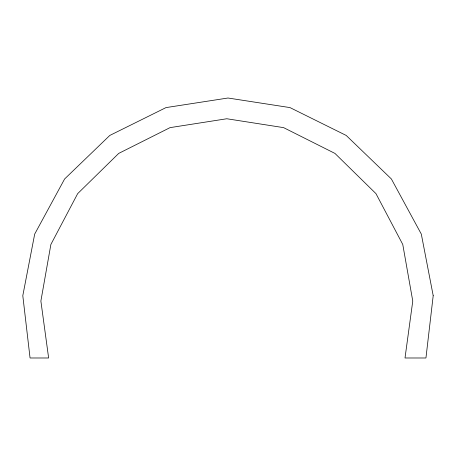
<?xml version="1.0" encoding="UTF-8"?>
<svg xmlns="http://www.w3.org/2000/svg" width="456" height="456" viewBox="0 0 456 456"><rect width="100%" height="100%" fill="white"/><g stroke="black" fill="none" stroke-linecap="round" stroke-linejoin="round"><path stroke-width="0.68" d="M433.2 295.682L425.944 357.988L405.008 357.988L412.765 301.051L402.768 244.467L375.972 193.64L334.943 153.41L283.592 127.629L226.82 118.754L170.048 127.629L118.702 153.41L77.668 193.64L50.878 244.467L40.88 301.051L48.632 357.988L30.056 357.988L22.8 295.682L34.69 234.088L64.621 178.963L109.799 135.443L166.007 107.593L228 98.011L289.993 107.593L346.201 135.443L391.379 178.963L421.31 234.088L433.2 295.682"/></g></svg>
